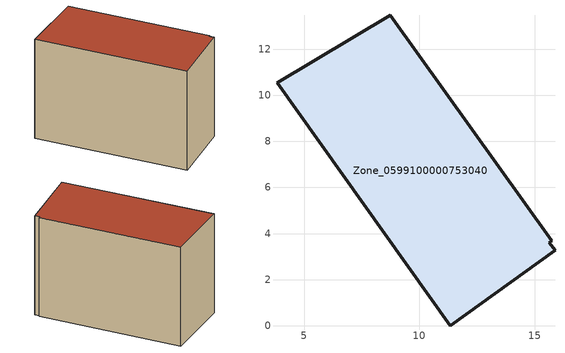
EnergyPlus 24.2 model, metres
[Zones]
Zone_0599100000753040
 floor ground (C_G): 15.64,3.6 15.88,3.28 11.35,0 3.82,10.53 8.74,13.47 15.75,3.69 z0
 wall outside (C_F): 8.74,13.47 3.82,10.53 11.35,0 15.88,3.28 15.64,3.6 15.75,3.69 8.74,13.47 z0:9.01
 roof outside (C_R): 15.88,3.28 15.64,3.6 15.75,3.69 8.74,13.47 3.82,10.53 11.35,0 z9.01
[BUILDING]
Pand.0599100000753040: North Axis=0; Terrain=City; Loads Convergence Tolerance Value=0.04; Temperature Convergence Tolerance Value=0.4; Solar Distribution=FullExterior; Maximum Number of Warmup Days=25; Minimum Number of Warmup Days=1
[Site:Location]
Rotterdam.The.Hague.AP_ZH_NLD Design_Conditions: Latitude=51.96; Longitude=4.45; Time Zone=1; Elevation=-4.5
[SITE:GROUNDTEMPERATURE:BUILDINGSURFACE]
18, 18, 18, 18, 18, 18, 18, 18, 18, 18, 18, 18
[MATERIAL] Thermal Absorptance=0.9; Solar Absorptance=0.7; Visible Absorptance=0.7
Name | Roughness | Thickness | Conductivity | Density | Specific Heat
G.TC.2006-2014 | MediumSmooth | 0.15 | 0.06 | 540 | 1210
F.TC.2006-2014 | Rough | 0.3 | 0.12 | 1920 | 840
R.TC.2006-2014 | MediumRough | 0.2 | 0.08 | 1500 | 1000
[CONSTRUCTION]
C_G: G.TC.2006-2014
C_F: F.TC.2006-2014
C_R: R.TC.2006-2014
[ZONE]
Zone_0599100000753040: Type=1; Multiplier=1; Ceiling Height=Autocalculate; Volume=Autocalculate; Floor Area=autocalculate; Part of Total Floor Area=Yes
[ZONEINFILTRATION:DESIGNFLOWRATE]
Infil_Zone_0599100000753040: Zone or ZoneList or Space or SpaceList=Zone_0599100000753040; Schedule=AlwaysOn; Design Flow Rate Calculation Method=Flow/Area; Flow Rate per Floor Area=0.0015; Constant Term Coefficient=1; Temperature Term Coefficient=0; Velocity Term Coefficient=0; Velocity Squared Term Coefficient=0
[HVACTEMPLATE:ZONE:IDEALLOADSAIRSYSTEM]
Zone_0599100000753040: Maximum Heating Supply Air Temperature=50; Minimum Cooling Supply Air Temperature=13; Maximum Heating Supply Air Humidity Ratio=0.0156; Minimum Cooling Supply Air Humidity Ratio=0.0077; Heating Limit=NoLimit; Cooling Limit=NoLimit; Dehumidification Control Type=ConstantSensibleHeatRatio; Cooling Sensible Heat Ratio=0.7; Dehumidification Setpoint=60; Humidification Control Type=None; Humidification Setpoint=30; Outdoor Air Method=None; Outdoor Air Flow Rate per Person=0.00944; Outdoor Air Flow Rate per Zone Floor Area=0; Outdoor Air Flow Rate per Zone=0; Demand Controlled Ventilation Type=None; Outdoor Air Economizer Type=NoEconomizer; Heat Recovery Type=None; Sensible Heat Recovery Effectiveness=0.7; Latent Heat Recovery Effectiveness=0.65
[ZONECONTROL:THERMOSTAT]
ThermostatControl_Zone_0599100000753040: Zone or ZoneList=Zone_0599100000753040; Control Type Schedule=DualSetpointControlType; Control 1=Thermostat_Zone_0599100000753040; Temperature Difference Between Cutout And Setpoint=0
[THERMOSTATSETPOINT:DUALSETPOINT]
Thermostat_Zone_0599100000753040: Heating Setpoint Temperature Schedule=HeatingSetpoint_Zone_0599100000753040; Cooling Setpoint Temperature Schedule=CoolingSetpoint_Zone_0599100000753040
[SCHEDULE:COMPACT]
HeatingSetpoint_Zone_0599100000753040: Through: 12/31, For: AllDays, Until: 24:00, 21
CoolingSetpoint_Zone_0599100000753040: Through: 12/31, For: AllDays, Until: 24:00, 24
DualSetpointControlType: Through: 12/31, For: AllDays, Until: 24:00, 4
AlwaysOn: Through: 12/31, For: AllDays, Until: 24:00, 1
